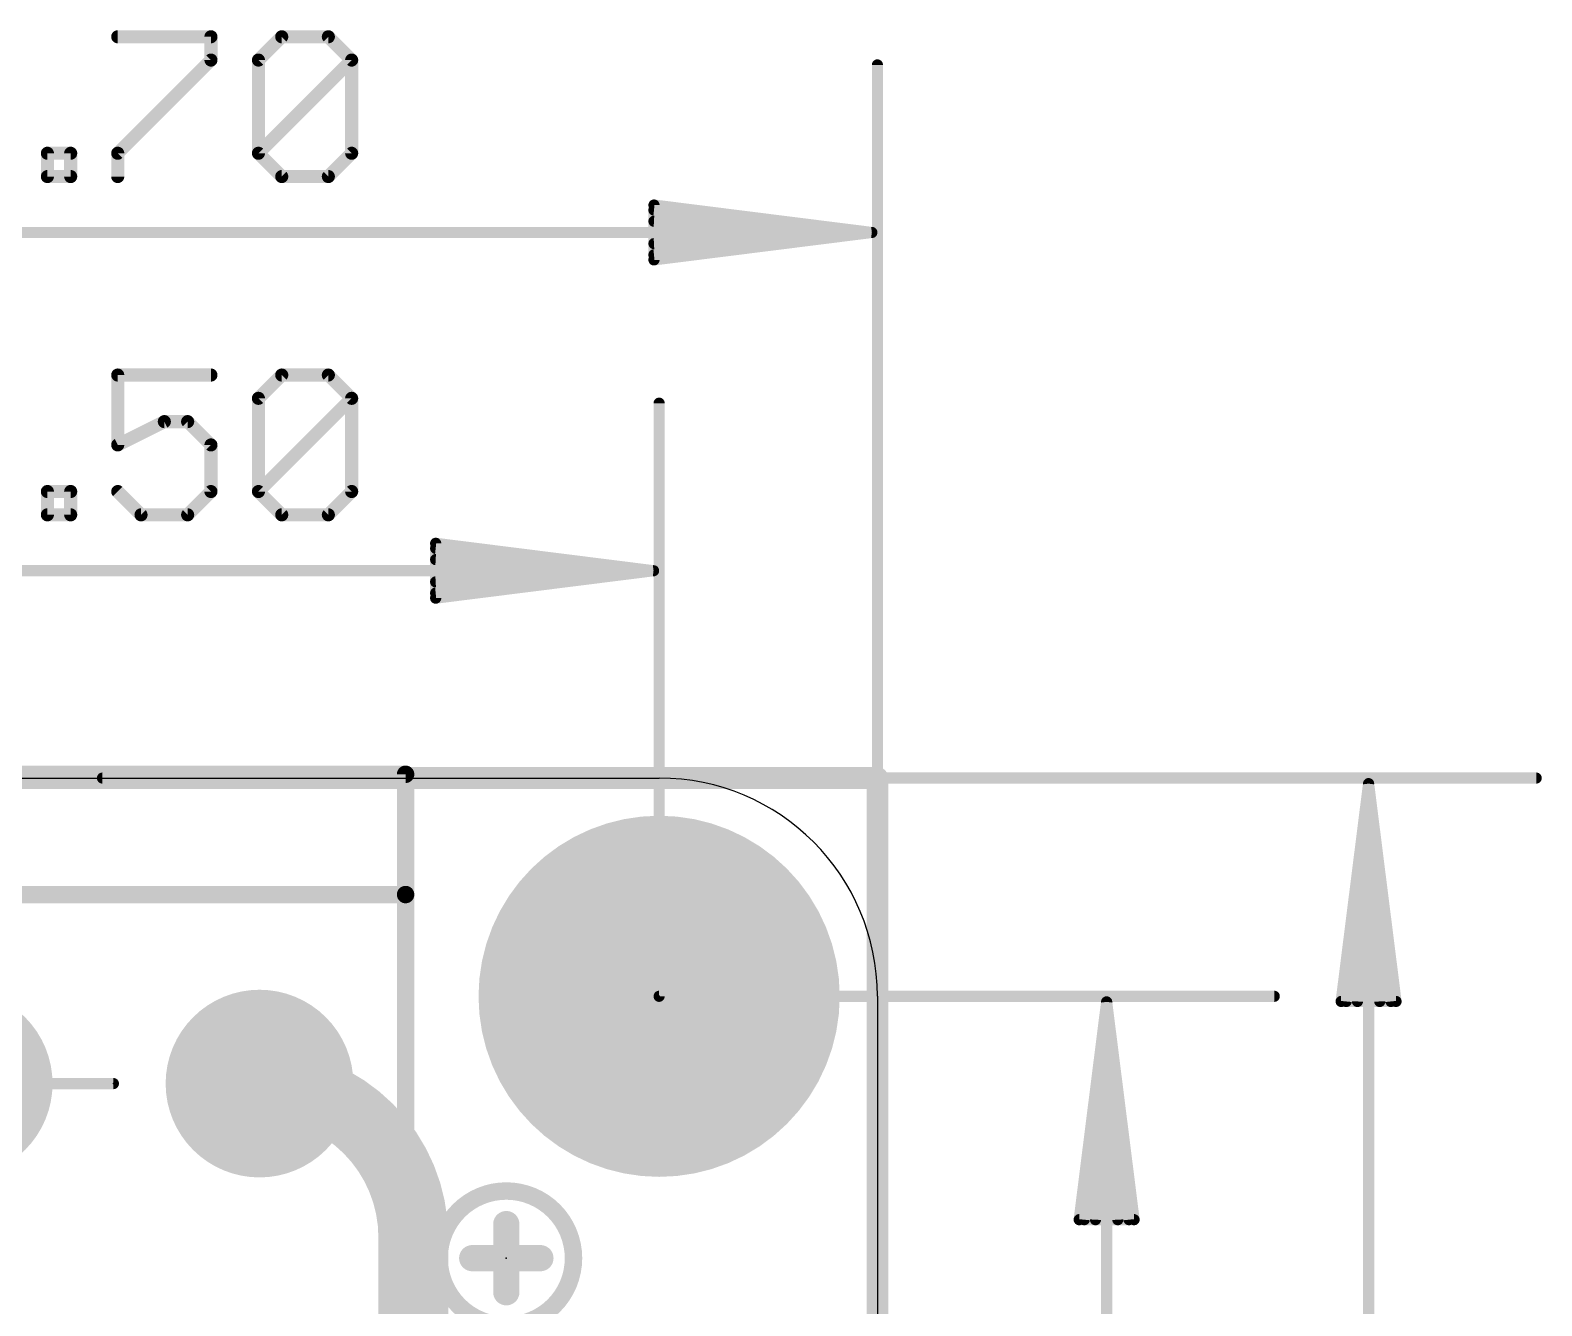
# Model space of a CAD drawing. Extents: x -8.1 to 25.5, y -5.3 to 27.8.
# Drawn here: x 7.92 to 25.51, y 12.91 to 27.75 of the extents above; entities that cross this region are included whole.
import ezdxf

# ---------------------------------------------------------------- set-up
doc = ezdxf.new("R2010")
doc.units = 0
for name, color, linetype in [('1', 12, 'CONTINUOUS'), ('16', 132, 'CONTINUOUS'), ('17', 110, 'CONTINUOUS'), ('20', 53, 'CONTINUOUS'), ('21', 40, 'CONTINUOUS'), ('23', 53, 'CONTINUOUS'), ('39', 12, 'CONTINUOUS'), ('40', 132, 'CONTINUOUS'), ('41', 12, 'CONTINUOUS'), ('42', 132, 'CONTINUOUS'), ('47', 253, 'CONTINUOUS')]:
    doc.layers.add(name, color=color, linetype=linetype)

# ---------------------------------------------------------------- blocks, each defined once
blk = doc.blocks.new('ROUNDP')
at = {"const_width": 0.5}
blk.add_lwpolyline([(0, -0.25, 1), (0, 0.25, 1), (0, -0.25)], format="xyb", dxfattribs=at)

msp = doc.modelspace()

# ---------------------------------------------------------------- linework, layer by layer
at = {"layer": '1'}
for points, const_width in [([(0, 19.05), (17.78, 19.05)], 0.254), ([(17.78, 19.05), (17.78, 0)], 0.254), ([(12.38, 10.922), (12.38, 13.704)], 0.8128)]:
    msp.add_lwpolyline(points, dxfattribs=dict(at, const_width=const_width))
for points, const_width in [([(17.8435, 19.05, 1), (17.7165, 19.05)], 0.127), ([(17.78, 18.9865, 1), (17.78, 19.1135)], 0.127), ([(12.38, 13.704, 0.4142), (10.59, 15.494)], 0.8128), ([(10.59, 15.6972, 1), (10.59, 15.2908)], 0.4064), ([(12.5832, 13.704, 1), (12.1768, 13.704)], 0.4064), ([(12.1768, 13.704, 1), (12.5832, 13.704)], 0.4064)]:
    msp.add_lwpolyline(points, format="xyb", dxfattribs=dict(at, const_width=const_width))
at = {"layer": '16', "const_width": 0.254}
for points in [[(0, 19.05), (17.78, 19.05)], [(17.78, 19.05), (17.78, 0)]]:
    msp.add_lwpolyline(points, dxfattribs=at)
at = {"layer": '16', "const_width": 0.127}
for points in [[(17.8435, 19.05, 1), (17.7165, 19.05)], [(17.78, 18.9865, 1), (17.78, 19.1135)]]:
    msp.add_lwpolyline(points, format="xyb", dxfattribs=at)
at = {"layer": '20'}
for p, q in [((2.54, 19.05), (15.24, 19.05)), ((17.78, 16.51), (17.78, 2.54))]:
    msp.add_line(p, q, dxfattribs=at)
msp.add_arc((15.24, 16.51), 2.54, 0, 90, dxfattribs=at)
at = {"layer": '21'}
for points, const_width in [([(12.29, 19.094), (5.29, 19.094)], 0.2032), ([(12.29, 17.694), (12.29, 19.094)], 0.2032), ([(12.29, 17.694), (5.29, 17.694)], 0.2032), ([(12.29, 12.094), (12.29, 17.694)], 0.2032), ([(13.462, 13.8588), (13.462, 13.0652)], 0.3048), ([(13.8588, 13.462), (13.0651, 13.462)], 0.3048)]:
    msp.add_lwpolyline(points, dxfattribs=dict(at, const_width=const_width))
for points, const_width in [([(12.3408, 19.094, 1), (12.2392, 19.094)], 0.1016), ([(12.29, 19.0432, 1), (12.29, 19.1448)], 0.1016), ([(15.24, 14.51, 1), (15.24, 18.51, 1), (15.24, 14.51)], 0.2032), ([(12.3408, 17.694, 1), (12.2392, 17.694)], 0.1016), ([(12.29, 17.6432, 1), (12.29, 17.7448)], 0.1016), ([(12.2392, 17.694, 1), (12.3408, 17.694)], 0.1016), ([(13.462, 12.6803, 1), (13.462, 14.2437, 1), (13.462, 12.6803)], 0.2032), ([(13.5382, 13.8588, 1), (13.3858, 13.8588)], 0.1524), ([(13.0651, 13.5382, 1), (13.0651, 13.3858)], 0.1524), ([(13.8588, 13.3858, 1), (13.8588, 13.5382)], 0.1524), ([(13.3858, 13.0652, 1), (13.5382, 13.0652)], 0.1524)]:
    msp.add_lwpolyline(points, format="xyb", dxfattribs=dict(at, const_width=const_width))
at = {"layer": '23'}
for p in [(15.24, 16.51), (8.89, 15.494), (13.462, 13.462)]:
    msp.add_point(p, dxfattribs=at)
at = {"layer": '39', "const_width": 2.032}
msp.add_lwpolyline([(15.24, 15.51, 1), (15.24, 17.51, 1), (15.24, 15.51)], format="xyb", dxfattribs=at)
at = {"layer": '40', "const_width": 2.032}
msp.add_lwpolyline([(15.24, 15.51, 1), (15.24, 17.51, 1), (15.24, 15.51)], format="xyb", dxfattribs=at)
at = {"layer": '41', "const_width": 2.032}
msp.add_lwpolyline([(15.24, 15.51, 1), (15.24, 17.51, 1), (15.24, 15.51)], format="xyb", dxfattribs=at)
at = {"layer": '42', "const_width": 2.032}
msp.add_lwpolyline([(15.24, 15.51, 1), (15.24, 17.51, 1), (15.24, 15.51)], format="xyb", dxfattribs=at)
at = {"layer": '47'}
for points, const_width in [([(8.9405, 27.6777), (10.0252, 27.6777)], 0.1524), ([(10.0252, 27.6777), (10.0252, 27.4065)], 0.1524), ([(10.5777, 27.4065), (10.8489, 27.6777)], 0.1524), ([(10.8489, 27.6777), (11.3912, 27.6777)], 0.1524), ([(11.3912, 27.6777), (11.6624, 27.4065)], 0.1524), ([(10.0252, 27.4065), (8.9405, 26.3219)], 0.1524), ([(10.5777, 26.3219), (10.5777, 27.4065)], 0.1524), ([(10.5777, 26.3219), (11.6624, 27.4065)], 0.1524), ([(11.6624, 27.4065), (11.6624, 26.3219)], 0.1524), ([(17.78, 8.382), (17.78, 27.35)], 0.13), ([(8.122, 26.0507), (8.122, 26.3219)], 0.1524), ([(8.122, 26.3219), (8.3931, 26.3219)], 0.1524), ([(8.3931, 26.3219), (8.3931, 26.0507)], 0.1524), ([(8.9405, 26.3219), (8.9405, 26.0507)], 0.1524), ([(10.8489, 26.0507), (10.5777, 26.3219)], 0.1524), ([(11.6624, 26.3219), (11.3912, 26.0507)], 0.1524), ([(8.3931, 26.0507), (8.122, 26.0507)], 0.1524), ([(11.3912, 26.0507), (10.8489, 26.0507)], 0.1524), ([(17.715, 25.4), (15.18, 25.7192)], 0.13), ([(15.18, 25.7192), (15.18, 25.0808)], 0.13), ([(17.715, 25.4), (15.18, 25.66)], 0.13), ([(17.715, 25.4), (15.18, 25.53)], 0.13), ([(0.065, 25.4), (17.715, 25.4)], 0.13), ([(15.18, 25.0808), (17.715, 25.4)], 0.13), ([(15.18, 25.27), (17.715, 25.4)], 0.13), ([(15.18, 25.14), (17.715, 25.4)], 0.13), ([(10.0252, 23.7407), (8.9405, 23.7407)], 0.1524), ([(8.9405, 23.7407), (8.9405, 22.9272)], 0.1524), ([(10.5777, 23.4695), (10.8489, 23.7407)], 0.1524), ([(10.8489, 23.7407), (11.3912, 23.7407)], 0.1524), ([(11.3912, 23.7407), (11.6624, 23.4695)], 0.1524), ([(10.5777, 22.3849), (10.5777, 23.4695)], 0.1524), ([(10.5777, 22.3849), (11.6624, 23.4695)], 0.1524), ([(11.6624, 23.4695), (11.6624, 22.3849)], 0.1524), ([(15.24, 16.51), (15.24, 23.413)], 0.13), ([(8.9405, 22.9272), (9.4829, 23.1984)], 0.1524), ([(9.4829, 23.1984), (9.754, 23.1984)], 0.1524), ([(9.754, 23.1984), (10.0252, 22.9272)], 0.1524), ([(10.0252, 22.9272), (10.0252, 22.3849)], 0.1524), ([(8.122, 22.1137), (8.122, 22.3849)], 0.1524), ([(8.122, 22.3849), (8.3931, 22.3849)], 0.1524), ([(8.3931, 22.3849), (8.3931, 22.1137)], 0.1524), ([(9.2117, 22.1137), (8.9405, 22.3849)], 0.1524), ([(10.0252, 22.3849), (9.754, 22.1137)], 0.1524), ([(10.8489, 22.1137), (10.5777, 22.3849)], 0.1524), ([(11.6624, 22.3849), (11.3912, 22.1137)], 0.1524), ([(8.3931, 22.1137), (8.122, 22.1137)], 0.1524), ([(9.754, 22.1137), (9.2117, 22.1137)], 0.1524), ([(11.3912, 22.1137), (10.8489, 22.1137)], 0.1524), ([(15.175, 21.463), (12.64, 21.7822)], 0.13), ([(12.64, 21.7822), (12.64, 21.1438)], 0.13), ([(15.175, 21.463), (12.64, 21.723)], 0.13), ([(15.175, 21.463), (12.64, 21.593)], 0.13), ([(2.605, 21.463), (15.175, 21.463)], 0.13), ([(12.64, 21.1438), (15.175, 21.463)], 0.13), ([(12.64, 21.333), (15.175, 21.463)], 0.13), ([(12.64, 21.203), (15.175, 21.463)], 0.13), ([(8.763, 19.05), (25.445, 19.05)], 0.13), ([(23.495, 18.985), (23.1758, 16.45)], 0.13), ([(23.495, 18.985), (23.235, 16.45)], 0.13), ([(23.495, 18.985), (23.365, 16.45)], 0.13), ([(23.495, 0.065), (23.495, 18.985)], 0.13), ([(23.8142, 16.45), (23.495, 18.985)], 0.13), ([(23.625, 16.45), (23.495, 18.985)], 0.13), ([(23.755, 16.45), (23.495, 18.985)], 0.13), ([(15.24, 16.51), (22.397, 16.51)], 0.13), ([(20.447, 16.445), (20.1278, 13.91)], 0.13), ([(20.447, 16.445), (20.187, 13.91)], 0.13), ([(20.447, 16.445), (20.317, 13.91)], 0.13), ([(20.447, 0.192), (20.447, 16.445)], 0.13), ([(20.7662, 13.91), (20.447, 16.445)], 0.13), ([(20.577, 13.91), (20.447, 16.445)], 0.13), ([(20.707, 13.91), (20.447, 16.445)], 0.13), ([(23.1758, 16.45), (23.8142, 16.45)], 0.13), ([(8.89, 15.494), (-7.665, 15.494)], 0.13), ([(20.1278, 13.91), (20.7662, 13.91)], 0.13)]:
    msp.add_lwpolyline(points, dxfattribs=dict(at, const_width=const_width))
for points, const_width in [([(8.9405, 27.7158, 1), (8.9405, 27.6396)], 0.0762), ([(10.0633, 27.6777, 1), (9.9871, 27.6777)], 0.0762), ([(10.0252, 27.6396, 1), (10.0252, 27.7158)], 0.0762), ([(10.8489, 27.7158, 1), (10.8489, 27.6396)], 0.0762), ([(10.8758, 27.6507, 1), (10.8219, 27.7046)], 0.0762), ([(11.4181, 27.7046, 1), (11.3643, 27.6507)], 0.0762), ([(11.3912, 27.6396, 1), (11.3912, 27.7158)], 0.0762), ([(9.9871, 27.4065, 1), (10.0633, 27.4065)], 0.0762), ([(10.0521, 27.3796, 1), (9.9983, 27.4335)], 0.0762), ([(10.6158, 27.4065, 1), (10.5396, 27.4065)], 0.0762), ([(10.5508, 27.4335, 1), (10.6046, 27.3796)], 0.0762), ([(11.7005, 27.4065, 1), (11.6243, 27.4065)], 0.0762), ([(11.6893, 27.3796, 1), (11.6354, 27.4335)], 0.0762), ([(11.6354, 27.3796, 1), (11.6893, 27.4335)], 0.0762), ([(17.8125, 27.35, 1), (17.7475, 27.35)], 0.065), ([(8.1601, 26.3219, 1), (8.0839, 26.3219)], 0.0762), ([(8.122, 26.36, 1), (8.122, 26.2838)], 0.0762), ([(8.4312, 26.3219, 1), (8.355, 26.3219)], 0.0762), ([(8.3931, 26.2838, 1), (8.3931, 26.36)], 0.0762), ([(8.9786, 26.3219, 1), (8.9024, 26.3219)], 0.0762), ([(8.9136, 26.3488, 1), (8.9675, 26.2949)], 0.0762), ([(10.6046, 26.3488, 1), (10.5508, 26.2949)], 0.0762), ([(10.5508, 26.3488, 1), (10.6046, 26.2949)], 0.0762), ([(11.6893, 26.2949, 1), (11.6354, 26.3488)], 0.0762), ([(10.5396, 26.3219, 1), (10.6158, 26.3219)], 0.0762), ([(11.6243, 26.3219, 1), (11.7005, 26.3219)], 0.0762), ([(8.122, 26.0888, 1), (8.122, 26.0126)], 0.0762), ([(8.0839, 26.0507, 1), (8.1601, 26.0507)], 0.0762), ([(8.355, 26.0507, 1), (8.4312, 26.0507)], 0.0762), ([(8.3931, 26.0126, 1), (8.3931, 26.0888)], 0.0762), ([(8.9024, 26.0507, 1), (8.9786, 26.0507)], 0.0762), ([(10.8489, 26.0888, 1), (10.8489, 26.0126)], 0.0762), ([(10.8219, 26.0238, 1), (10.8758, 26.0776)], 0.0762), ([(11.3643, 26.0776, 1), (11.4181, 26.0238)], 0.0762), ([(11.3912, 26.0126, 1), (11.3912, 26.0888)], 0.0762), ([(15.1841, 25.7515, 1), (15.1759, 25.687)], 0.065), ([(15.2125, 25.7192, 1), (15.1475, 25.7192)], 0.065), ([(15.1833, 25.6923, 1), (15.1767, 25.6277)], 0.065), ([(15.1817, 25.5625, 1), (15.1783, 25.4975)], 0.065), ([(15.1783, 25.3025, 1), (15.1817, 25.2375)], 0.065), ([(17.7191, 25.3678, 1), (17.7109, 25.4322)], 0.065), ([(17.7109, 25.3678, 1), (17.7191, 25.4322)], 0.065), ([(17.7183, 25.3677, 1), (17.7117, 25.4323)], 0.065), ([(17.7117, 25.3677, 1), (17.7183, 25.4323)], 0.065), ([(17.7133, 25.3675, 1), (17.7167, 25.4325)], 0.065), ([(17.7167, 25.3675, 1), (17.7133, 25.4325)], 0.065), ([(17.715, 25.3675, 1), (17.715, 25.4325)], 0.065), ([(15.1767, 25.1723, 1), (15.1833, 25.1077)], 0.065), ([(15.1759, 25.113, 1), (15.1841, 25.0485)], 0.065), ([(15.1475, 25.0808, 1), (15.2125, 25.0808)], 0.065), ([(8.9405, 23.7788, 1), (8.9405, 23.7026)], 0.0762), ([(8.9786, 23.7407, 1), (8.9024, 23.7407)], 0.0762), ([(10.0252, 23.7026, 1), (10.0252, 23.7788)], 0.0762), ([(10.8489, 23.7788, 1), (10.8489, 23.7026)], 0.0762), ([(10.8758, 23.7137, 1), (10.8219, 23.7676)], 0.0762), ([(11.4181, 23.7676, 1), (11.3643, 23.7137)], 0.0762), ([(11.3912, 23.7026, 1), (11.3912, 23.7788)], 0.0762), ([(10.6158, 23.4695, 1), (10.5396, 23.4695)], 0.0762), ([(10.5508, 23.4965, 1), (10.6046, 23.4426)], 0.0762), ([(11.7005, 23.4695, 1), (11.6243, 23.4695)], 0.0762), ([(11.6893, 23.4426, 1), (11.6354, 23.4965)], 0.0762), ([(11.6354, 23.4426, 1), (11.6893, 23.4965)], 0.0762), ([(15.2725, 23.413, 1), (15.2075, 23.413)], 0.065), ([(9.4829, 23.2365, 1), (9.4829, 23.1603)], 0.0762), ([(9.4999, 23.1643, 1), (9.4658, 23.2324)], 0.0762), ([(9.781, 23.2253, 1), (9.7271, 23.1714)], 0.0762), ([(9.754, 23.1603, 1), (9.754, 23.2365)], 0.0762), ([(8.9235, 22.9613, 1), (8.9576, 22.8931)], 0.0762), ([(8.9024, 22.9272, 1), (8.9786, 22.9272)], 0.0762), ([(10.0633, 22.9272, 1), (9.9871, 22.9272)], 0.0762), ([(9.9983, 22.9003, 1), (10.0521, 22.9541)], 0.0762), ([(8.1601, 22.3849, 1), (8.0839, 22.3849)], 0.0762), ([(8.122, 22.423, 1), (8.122, 22.3468)], 0.0762), ([(8.4312, 22.3849, 1), (8.355, 22.3849)], 0.0762), ([(8.3931, 22.3468, 1), (8.3931, 22.423)], 0.0762), ([(8.9675, 22.4118, 1), (8.9136, 22.3579)], 0.0762), ([(9.9871, 22.3849, 1), (10.0633, 22.3849)], 0.0762), ([(10.0521, 22.3579, 1), (9.9983, 22.4118)], 0.0762), ([(10.6046, 22.4118, 1), (10.5508, 22.3579)], 0.0762), ([(10.5508, 22.4118, 1), (10.6046, 22.3579)], 0.0762), ([(10.5396, 22.3849, 1), (10.6158, 22.3849)], 0.0762), ([(11.6243, 22.3849, 1), (11.7005, 22.3849)], 0.0762), ([(11.6893, 22.3579, 1), (11.6354, 22.4118)], 0.0762), ([(8.122, 22.1518, 1), (8.122, 22.0756)], 0.0762), ([(8.3931, 22.0756, 1), (8.3931, 22.1518)], 0.0762), ([(9.2117, 22.1518, 1), (9.2117, 22.0756)], 0.0762), ([(9.1848, 22.0868, 1), (9.2386, 22.1406)], 0.0762), ([(9.7271, 22.1406, 1), (9.781, 22.0868)], 0.0762), ([(9.754, 22.0756, 1), (9.754, 22.1518)], 0.0762), ([(10.8489, 22.1518, 1), (10.8489, 22.0756)], 0.0762), ([(10.8219, 22.0868, 1), (10.8758, 22.1406)], 0.0762), ([(11.3643, 22.1406, 1), (11.4181, 22.0868)], 0.0762), ([(11.3912, 22.0756, 1), (11.3912, 22.1518)], 0.0762), ([(8.0839, 22.1137, 1), (8.1601, 22.1137)], 0.0762), ([(8.355, 22.1137, 1), (8.4312, 22.1137)], 0.0762), ([(12.6441, 21.8145, 1), (12.6359, 21.75)], 0.065), ([(12.6725, 21.7822, 1), (12.6075, 21.7822)], 0.065), ([(12.6433, 21.7553, 1), (12.6367, 21.6907)], 0.065), ([(12.6417, 21.6255, 1), (12.6383, 21.5605)], 0.065), ([(15.1791, 21.4308, 1), (15.1709, 21.4952)], 0.065), ([(15.1709, 21.4308, 1), (15.1791, 21.4952)], 0.065), ([(15.1783, 21.4307, 1), (15.1717, 21.4953)], 0.065), ([(15.1717, 21.4307, 1), (15.1783, 21.4953)], 0.065), ([(15.1733, 21.4305, 1), (15.1767, 21.4955)], 0.065), ([(15.1767, 21.4305, 1), (15.1733, 21.4955)], 0.065), ([(15.175, 21.4305, 1), (15.175, 21.4955)], 0.065), ([(12.6383, 21.3655, 1), (12.6417, 21.3005)], 0.065), ([(12.6367, 21.2353, 1), (12.6433, 21.1707)], 0.065), ([(12.6359, 21.176, 1), (12.6441, 21.1115)], 0.065), ([(12.6075, 21.1438, 1), (12.6725, 21.1438)], 0.065), ([(8.763, 19.0825, 1), (8.763, 19.0175)], 0.065), ([(23.5275, 18.985, 1), (23.4625, 18.985)], 0.065), ([(23.5272, 18.9891, 1), (23.4628, 18.9809)], 0.065), ([(23.5275, 18.9833, 1), (23.4625, 18.9867)], 0.065), ([(23.5275, 18.9867, 1), (23.4625, 18.9833)], 0.065), ([(23.5273, 18.9883, 1), (23.4627, 18.9817)], 0.065), ([(23.5273, 18.9817, 1), (23.4627, 18.9883)], 0.065), ([(23.5272, 18.9809, 1), (23.4628, 18.9891)], 0.065), ([(25.445, 19.0175, 1), (25.445, 19.0825)], 0.065), ([(15.24, 16.5425, 1), (15.24, 16.4775)], 0.065), ([(15.2075, 16.51, 1), (15.2725, 16.51)], 0.065), ([(22.397, 16.4775, 1), (22.397, 16.5425)], 0.065), ([(20.4795, 16.445, 1), (20.4145, 16.445)], 0.065), ([(20.4792, 16.4491, 1), (20.4148, 16.4409)], 0.065), ([(20.4795, 16.4433, 1), (20.4145, 16.4467)], 0.065), ([(20.4795, 16.4467, 1), (20.4145, 16.4433)], 0.065), ([(20.4793, 16.4483, 1), (20.4147, 16.4417)], 0.065), ([(20.4793, 16.4417, 1), (20.4147, 16.4483)], 0.065), ([(20.4792, 16.4409, 1), (20.4148, 16.4491)], 0.065), ([(23.1435, 16.4541, 1), (23.208, 16.4459)], 0.065), ([(23.1758, 16.4825, 1), (23.1758, 16.4175)], 0.065), ([(23.2027, 16.4533, 1), (23.2673, 16.4467)], 0.065), ([(23.3325, 16.4517, 1), (23.3975, 16.4483)], 0.065), ([(23.5925, 16.4483, 1), (23.6575, 16.4517)], 0.065), ([(23.7227, 16.4467, 1), (23.7873, 16.4533)], 0.065), ([(23.782, 16.4459, 1), (23.8465, 16.4541)], 0.065), ([(23.8142, 16.4175, 1), (23.8142, 16.4825)], 0.065), ([(8.89, 15.4615, 1), (8.89, 15.5265)], 0.065), ([(20.0955, 13.9141, 1), (20.16, 13.9059)], 0.065), ([(20.1278, 13.9425, 1), (20.1278, 13.8775)], 0.065), ([(20.1547, 13.9133, 1), (20.2193, 13.9067)], 0.065), ([(20.2845, 13.9117, 1), (20.3495, 13.9083)], 0.065), ([(20.5445, 13.9083, 1), (20.6095, 13.9117)], 0.065), ([(20.6747, 13.9067, 1), (20.7393, 13.9133)], 0.065), ([(20.734, 13.9059, 1), (20.7985, 13.9141)], 0.065), ([(20.7662, 13.8775, 1), (20.7662, 13.9425)], 0.065)]:
    msp.add_lwpolyline(points, format="xyb", dxfattribs=dict(at, const_width=const_width))

# ---------------------------------------------------------------- block references
at = {"layer": '17', "xscale": 3.516, "yscale": 3.516}
msp.add_blockref('ROUNDP', (15.24, 16.51), dxfattribs=at)
msp.add_blockref('ROUNDP', (15.24, 16.51), dxfattribs=at)
at = {"layer": '17', "xscale": 2.1844, "yscale": 2.1844, "rotation": 180}
for p in [(7.09, 15.494), (7.09, 15.494), (10.59, 15.494), (10.59, 15.494)]:
    msp.add_blockref('ROUNDP', p, dxfattribs=at)

doc.saveas('drawing.dxf')
